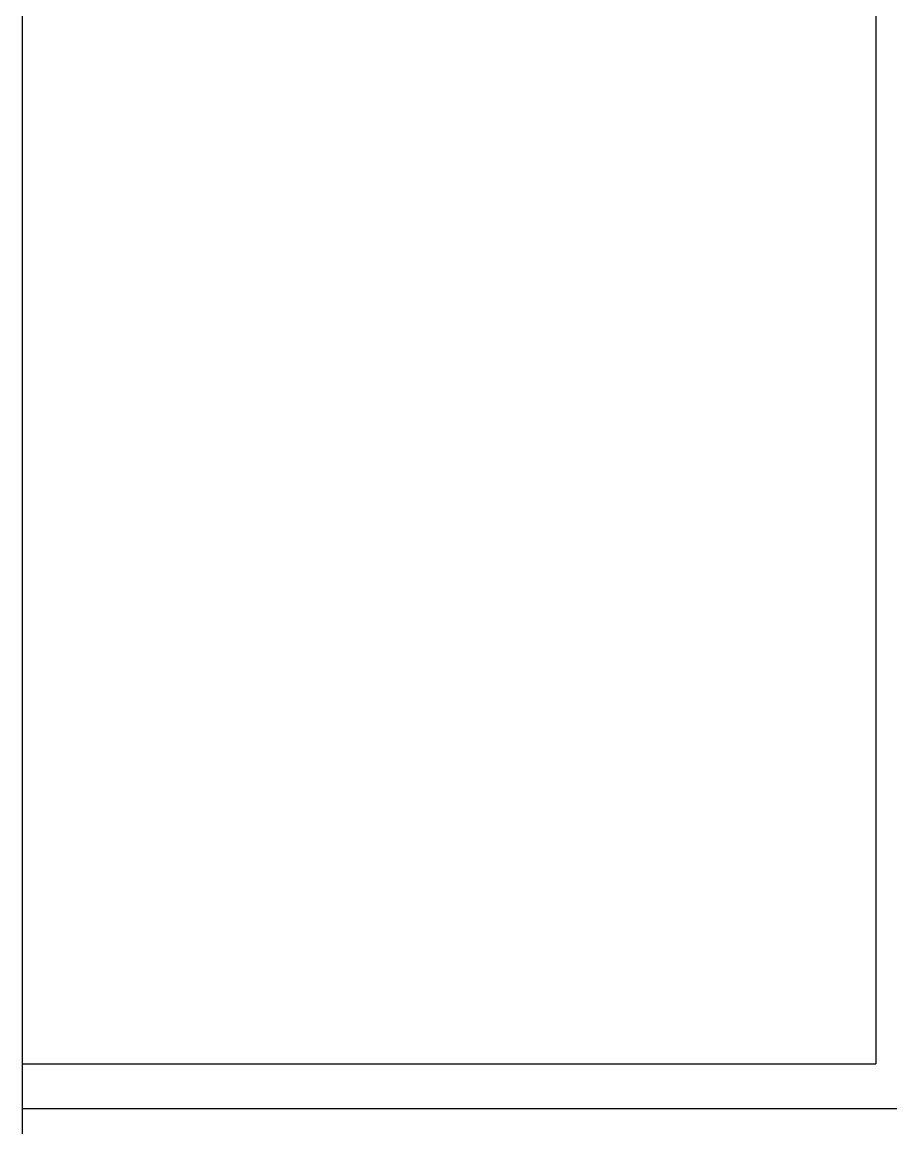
# Model space of a CAD drawing. Header units: metres. Extents: x -3162 to 6352, y -3306 to 1625.
# Drawn here: x 2128 to 2614, y -2420 to -1802 of the extents above; entities that cross this region are included whole.
import ezdxf

# ---------------------------------------------------------------- set-up
doc = ezdxf.new("R2010")
doc.units = ezdxf.units.M
for name, color, linetype in [('LM', 141, 'Continuous'), ('OTHER', 7, 'Continuous'), ('PUB_WALL', 7, 'Continuous')]:
    doc.layers.add(name, color=color, linetype=linetype)

msp = doc.modelspace()

# ---------------------------------------------------------------- linework, layer by layer
at = {"layer": 'LM'}
for p, q in [((2605.95, -1784.53), (2605.95, -1918.53)), ((2605.95, -1901.53), (2605.95, -2384.53)), ((2128.23, -2384.53), (2605.95, -2384.53))]:
    msp.add_line(p, q, dxfattribs=at)
at = {"layer": 'OTHER'}
msp.add_line((2128.23, -678.94), (2128.23, -2893.04), dxfattribs=at)
at = {"layer": 'PUB_WALL'}
msp.add_lwpolyline([(2128.23, -2409.53), (2802.95, -2409.53)], dxfattribs=at)

doc.saveas('drawing.dxf')
